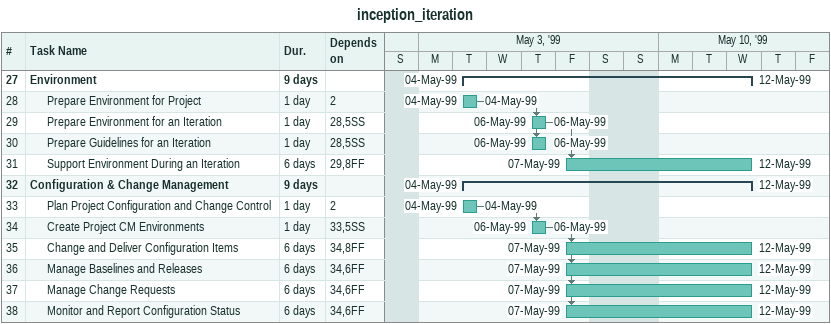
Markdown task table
inception_iteration

| ID | Level | Task | Duration | Start | Finish | Predecessors |
|---|---|---|---|---|---|---|
| 27 | 1 | **Environment** | 9d | 1999-05-04 | 1999-05-12 |  |
| 28 | 2 | Prepare Environment for Project | 1d | 1999-05-04 | 1999-05-04 | 2 |
| 29 | 2 | Prepare Environment for an Iteration | 1d | 1999-05-06 | 1999-05-06 | 28, 5SS |
| 30 | 2 | Prepare Guidelines for an Iteration | 1d | 1999-05-06 | 1999-05-06 | 28, 5SS |
| 31 | 2 | Support Environment During an Iteration | 6d | 1999-05-07 | 1999-05-12 | 29, 8FF |
| 32 | 1 | **Configuration & Change Management** | 9d | 1999-05-04 | 1999-05-12 |  |
| 33 | 2 | Plan Project Configuration and Change Control | 1d | 1999-05-04 | 1999-05-04 | 2 |
| 34 | 2 | Create Project CM Environments | 1d | 1999-05-06 | 1999-05-06 | 33, 5SS |
| 35 | 2 | Change and Deliver Configuration Items | 6d | 1999-05-07 | 1999-05-12 | 34, 8FF |
| 36 | 2 | Manage Baselines and Releases | 6d | 1999-05-07 | 1999-05-12 | 34, 6FF |
| 37 | 2 | Manage Change Requests | 6d | 1999-05-07 | 1999-05-12 | 34, 6FF |
| 38 | 2 | Monitor and Report Configuration Status | 6d | 1999-05-07 | 1999-05-12 | 34, 6FF |
